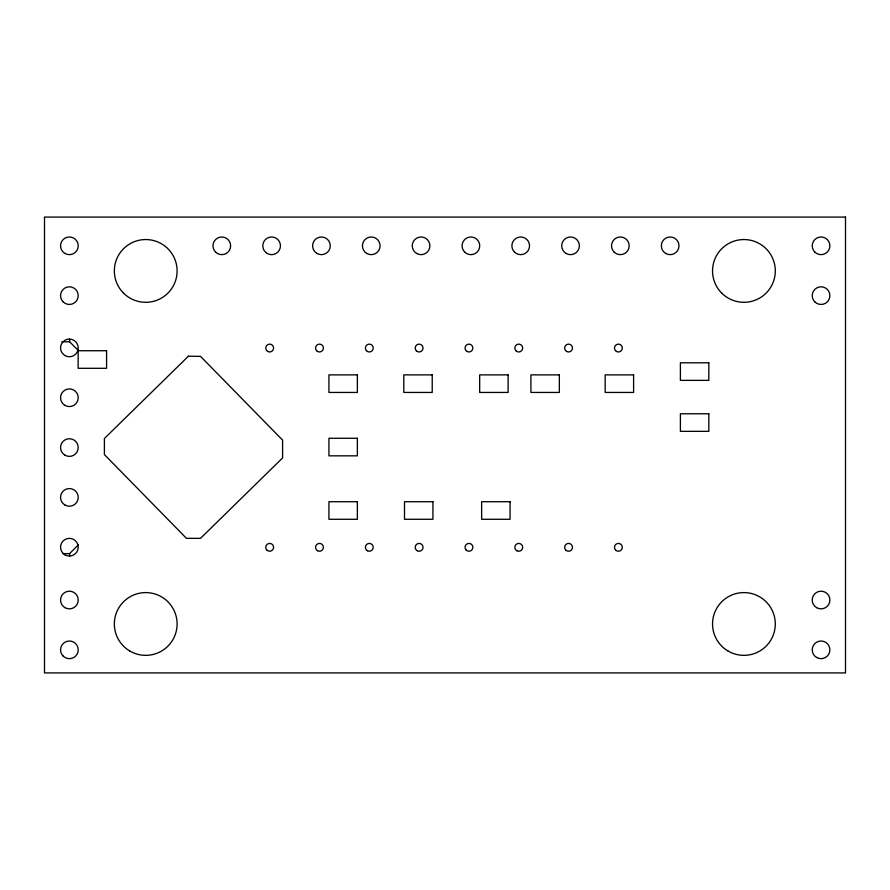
<?xml version="1.0" encoding="UTF-8"?>
<svg xmlns="http://www.w3.org/2000/svg" width="890" height="890" viewBox="0 0 890 890"><rect width="100%" height="100%" fill="white"/><g stroke="black" fill="none" stroke-linecap="round" stroke-linejoin="round"><path stroke-width="1.33" d="M63.079 553.602L69.62 553.602L78.442 544.769M61.777 341.782L69.62 341.782L78.442 350.604M69.62 339.157L69.62 341.782M69.62 553.602L69.62 556.217M188.402 356.211L104.397 438.514L104.397 454.568L186.466 538.339L200.528 538.339L282.597 457.927L282.597 440.138L200.528 356.378L188.402 356.211M845.5 217.082L44.5 217.082L44.5 672.918L845.5 672.918L845.5 217.082M106.578 350.727L78.142 350.727L78.142 368.304L106.578 368.304L106.578 350.727M708.829 362.797L680.394 362.797L680.394 380.364L708.829 380.364L708.829 362.797M357.368 374.879L328.933 374.879L328.933 392.445L357.368 392.445L357.368 374.879M432.228 374.879L403.793 374.879L403.793 392.445L432.228 392.445L432.228 374.879M508.112 374.879L479.677 374.879L479.677 392.445L508.112 392.445L508.112 374.879M559.343 374.879L530.907 374.879L530.907 392.445L559.343 392.445L559.343 374.879M633.602 374.879L605.167 374.879L605.167 392.445L633.602 392.445L633.602 374.879M708.829 413.772L680.394 413.772L680.394 431.339L708.829 431.339L708.829 413.772M357.368 438.269L328.933 438.269L328.933 455.836L357.368 455.836L357.368 438.269M357.368 501.715L328.933 501.715L328.933 519.282L357.368 519.282L357.368 501.715M432.941 501.715L404.505 501.715L404.505 519.282L432.941 519.282L432.941 501.715M510.07 501.715L481.635 501.715L481.635 519.282L510.07 519.282L510.07 501.715M466.983 351.45A3.927 3.927 0 0 0 472.868 348.057A3.927 3.927 0 0 0 466.983 344.653A3.927 3.927 0 0 0 466.983 351.45M267.712 351.45A3.927 3.927 0 0 0 273.597 348.057A3.927 3.927 0 0 0 267.712 344.653A3.927 3.927 0 0 0 267.712 351.45M516.801 550.721A3.927 3.927 0 0 0 522.686 547.328A3.927 3.927 0 0 0 516.801 543.923A3.927 3.927 0 0 0 516.801 550.721M565.806 550.098A3.927 3.927 0 0 0 572.37 548.34A3.927 3.927 0 0 0 567.564 543.534A3.927 3.927 0 0 0 565.806 550.098M615.624 550.098A3.927 3.927 0 0 0 622.188 548.34A3.927 3.927 0 0 0 617.382 543.534A3.927 3.927 0 0 0 615.624 550.098M417.165 550.721A3.927 3.927 0 0 0 423.05 547.328A3.927 3.927 0 0 0 417.165 543.923A3.927 3.927 0 0 0 417.165 550.721M515.989 350.827A3.927 3.927 0 0 0 522.552 349.069A3.927 3.927 0 0 0 517.746 344.263A3.927 3.927 0 0 0 515.989 350.827M566.619 351.45A3.927 3.927 0 0 0 572.504 348.057A3.927 3.927 0 0 0 566.619 344.653A3.927 3.927 0 0 0 566.619 351.45M616.436 351.45A3.927 3.927 0 0 0 622.321 348.057A3.927 3.927 0 0 0 616.436 344.653A3.927 3.927 0 0 0 616.436 351.45M466.171 550.098A3.927 3.927 0 0 0 472.735 548.34A3.927 3.927 0 0 0 467.929 543.534A3.927 3.927 0 0 0 466.171 550.098M316.718 350.827A3.927 3.927 0 0 0 323.281 349.069A3.927 3.927 0 0 0 318.475 344.263A3.927 3.927 0 0 0 316.718 350.827M266.9 550.098A3.927 3.927 0 0 0 273.464 548.34A3.927 3.927 0 0 0 268.658 543.534A3.927 3.927 0 0 0 266.9 550.098M367.348 351.45A3.927 3.927 0 0 0 373.233 348.057A3.927 3.927 0 0 0 367.348 344.653A3.927 3.927 0 0 0 367.348 351.45M317.53 550.721A3.927 3.927 0 0 0 323.415 547.328A3.927 3.927 0 0 0 317.53 543.923A3.927 3.927 0 0 0 317.53 550.721M367.348 550.721A3.927 3.927 0 0 0 373.233 547.328A3.927 3.927 0 0 0 367.348 543.923A3.927 3.927 0 0 0 367.348 550.721M416.353 350.827A3.927 3.927 0 0 0 422.917 349.069A3.927 3.927 0 0 0 418.111 344.263A3.927 3.927 0 0 0 416.353 350.827M63.145 656.086A8.822 8.822 0 0 0 77.908 652.136A8.822 8.822 0 0 0 67.106 641.323A8.822 8.822 0 0 0 63.145 656.086M64.97 607.67A8.822 8.822 0 0 0 78.209 600.027A8.822 8.822 0 0 0 64.97 592.384A8.822 8.822 0 0 0 64.97 607.67M64.97 554.837A8.822 8.822 0 0 0 78.209 547.194A8.822 8.822 0 0 0 64.97 539.551A8.822 8.822 0 0 0 64.97 554.837M64.97 505.019A8.822 8.822 0 0 0 78.209 497.377A8.822 8.822 0 0 0 64.97 489.734A8.822 8.822 0 0 0 64.97 505.019M64.97 455.202A8.822 8.822 0 0 0 78.209 447.559A8.822 8.822 0 0 0 64.97 439.916A8.822 8.822 0 0 0 64.97 455.202M64.97 405.384A8.822 8.822 0 0 0 78.209 397.741A8.822 8.822 0 0 0 64.97 390.098A8.822 8.822 0 0 0 64.97 405.384M64.97 355.566A8.822 8.822 0 0 0 78.209 347.923A8.822 8.822 0 0 0 64.97 340.28A8.822 8.822 0 0 0 64.97 355.566M63.145 301.877A8.822 8.822 0 0 0 77.908 297.916A8.822 8.822 0 0 0 67.106 287.114A8.822 8.822 0 0 0 63.145 301.877M64.97 253.461A8.822 8.822 0 0 0 78.209 245.818A8.822 8.822 0 0 0 64.97 238.175A8.822 8.822 0 0 0 64.97 253.461M215.569 252.059A8.822 8.822 0 0 0 230.332 248.099A8.822 8.822 0 0 0 219.53 237.296A8.822 8.822 0 0 0 215.569 252.059M267.211 253.461A8.822 8.822 0 0 0 280.45 245.818A8.822 8.822 0 0 0 267.211 238.175A8.822 8.822 0 0 0 267.211 253.461M317.029 253.461A8.822 8.822 0 0 0 330.268 245.818A8.822 8.822 0 0 0 317.029 238.175A8.822 8.822 0 0 0 317.029 253.461M366.847 253.461A8.822 8.822 0 0 0 380.086 245.818A8.822 8.822 0 0 0 366.847 238.175A8.822 8.822 0 0 0 366.847 253.461M416.665 253.461A8.822 8.822 0 0 0 429.903 245.818A8.822 8.822 0 0 0 416.665 238.175A8.822 8.822 0 0 0 416.665 253.461M464.658 252.059A8.822 8.822 0 0 0 479.421 248.099A8.822 8.822 0 0 0 468.607 237.296A8.822 8.822 0 0 0 464.658 252.059M514.476 252.059A8.822 8.822 0 0 0 529.239 248.099A8.822 8.822 0 0 0 518.425 237.296A8.822 8.822 0 0 0 514.476 252.059M566.118 253.461A8.822 8.822 0 0 0 579.357 245.818A8.822 8.822 0 0 0 566.118 238.175A8.822 8.822 0 0 0 566.118 253.461M614.111 252.059A8.822 8.822 0 0 0 628.874 248.099A8.822 8.822 0 0 0 618.06 237.296A8.822 8.822 0 0 0 614.111 252.059M665.753 253.461A8.822 8.822 0 0 0 678.992 245.818A8.822 8.822 0 0 0 665.753 238.175A8.822 8.822 0 0 0 665.753 253.461M814.817 252.059A8.822 8.822 0 0 0 829.58 248.099A8.822 8.822 0 0 0 818.778 237.296A8.822 8.822 0 0 0 814.817 252.059M814.817 301.877A8.822 8.822 0 0 0 829.58 297.916A8.822 8.822 0 0 0 818.778 287.114A8.822 8.822 0 0 0 814.817 301.877M816.642 607.67A8.822 8.822 0 0 0 829.881 600.027A8.822 8.822 0 0 0 816.642 592.384A8.822 8.822 0 0 0 816.642 607.67M816.642 657.488A8.822 8.822 0 0 0 829.881 649.845A8.822 8.822 0 0 0 816.642 642.202A8.822 8.822 0 0 0 816.642 657.488M123.532 293.122A31.384 31.384 0 0 0 176.042 279.048A31.384 31.384 0 0 0 137.605 240.612A31.384 31.384 0 0 0 123.532 293.122M130.04 651.146A31.384 31.384 0 0 0 177.11 623.968A31.384 31.384 0 0 0 130.04 596.79A31.384 31.384 0 0 0 130.04 651.146M728.231 651.146A31.384 31.384 0 0 0 775.301 623.968A31.384 31.384 0 0 0 728.231 596.79A31.384 31.384 0 0 0 728.231 651.146M721.734 293.122A31.384 31.384 0 0 0 774.233 279.048A31.384 31.384 0 0 0 735.808 240.612A31.384 31.384 0 0 0 721.734 293.122"/></g></svg>
